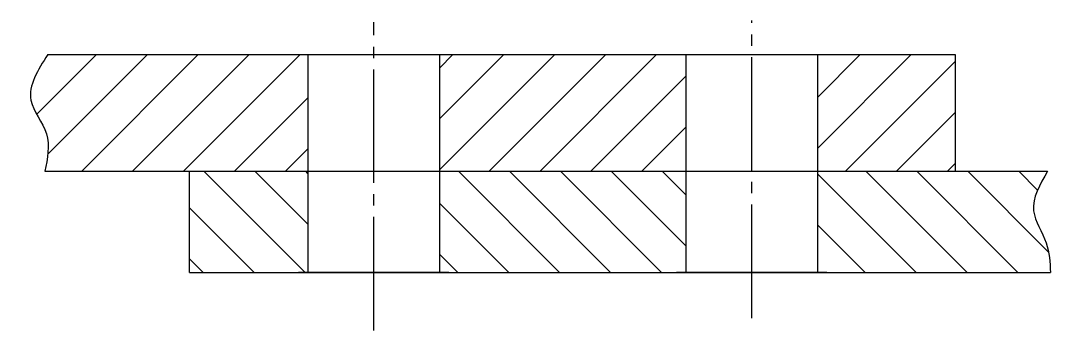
# Model space of a CAD drawing. Header units: millimetres. Extents: x 904 to 1176, y 487 to 569.
import ezdxf

# ---------------------------------------------------------------- set-up
doc = ezdxf.new("R2010")
doc.units = ezdxf.units.MM
doc.linetypes.add('CENTER', pattern=[50.8, 31.75, -6.35, 6.35, -6.35])
doc.linetypes.add('EB_DASHDOT', pattern=[39, 30, -3, 3, -3])
for name, color, linetype in [('点画线', 1, 'CENTER'), ('粗实线', 7, 'Continuous'), ('细实线', 5, 'Continuous')]:
    doc.layers.add(name, color=color, linetype=linetype)

msp = doc.modelspace()

# ---------------------------------------------------------------- hatches: boundary and pattern name
at = {"layer": '细实线'}
h = msp.add_hatch(dxfattribs=at)
h.set_pattern_fill('ANSI31', color=256, scale=3, style=0)
edge = h.paths.add_edge_path()
edge.add_line((979.86, 560.24), (911.06, 560.24))
edge.add_spline(control_points=[(911.06, 560.24), (908.46, 556.14), (903.87, 548.94), (912.31, 539.49), (910.99, 532.77), (910.32, 529.39)], knot_values=[0, 0, 0, 0, 12.880387, 22.637736, 32.530432, 32.530432, 32.530432, 32.530432], degree=3, periodic=0)
edge.add_line((910.32, 529.39), (979.86, 529.39))
edge.add_line((979.86, 529.39), (979.86, 560.24))
h.paths.add_polyline_path([(1079.86, 560.24), (1014.67, 560.24), (1014.67, 529.39), (1079.86, 529.39)])
h.paths.add_polyline_path([(1151.12, 560.24), (1114.67, 560.24), (1114.67, 529.39), (1151.12, 529.39)])
h = msp.add_hatch(dxfattribs=at)
h.set_pattern_fill('ANSI31', color=256, scale=3, angle=90, style=0)
h.paths.add_polyline_path([(979.86, 529.39), (948.55, 529.39), (948.55, 502.65), (979.86, 502.65)])
h.paths.add_polyline_path([(1079.86, 529.39), (1014.67, 529.39), (1014.67, 502.65), (1079.86, 502.65)])
edge = h.paths.add_edge_path()
edge.add_spline(control_points=[(1176.27, 502.65), (1176.15, 505.29), (1175.89, 510.99), (1169.74, 519.49), (1173.48, 525.89), (1175.53, 529.39)], knot_values=[0, 0, 0, 0, 7.886182, 17.013912, 28.087869, 28.087869, 28.087869, 28.087869], degree=3, periodic=0)
edge.add_line((1175.53, 529.39), (1114.67, 529.39))
edge.add_line((1114.67, 529.39), (1114.67, 502.65))
edge.add_line((1114.67, 502.65), (1117.18, 502.65))
edge.add_line((1117.18, 502.65), (1176.27, 502.65))

# ---------------------------------------------------------------- linework, layer by layer
at = {"layer": '点画线', "linetype": 'EB_DASHDOT', "lineweight": 25}
for p, q in [((997.27, 487.32), (997.27, 568.84)), ((1097.27, 490.58), (1097.27, 569.21))]:
    msp.add_line(p, q, dxfattribs=at)
at = {"layer": '粗实线'}
for p, q in [((911.06, 560.24), (1151.12, 560.24)), ((979.86, 560.24), (979.86, 502.65)), ((1014.67, 560.24), (1014.67, 502.65)), ((1079.86, 560.24), (1079.86, 502.65)), ((1114.67, 560.24), (1114.67, 502.65)), ((1151.12, 560.24), (1151.12, 529.39)), ((910.32, 529.39), (1175.53, 529.39)), ((948.55, 502.65), (948.55, 529.39)), ((948.55, 502.65), (1176.27, 502.65)), ((1017.18, 502.65), (977.35, 502.65)), ((1117.18, 502.65), (1077.35, 502.65))]:
    msp.add_line(p, q, dxfattribs=at)
for points, knots in [([(911.06, 560.24), (908.46, 556.14), (903.87, 548.94), (912.31, 539.49), (910.99, 532.77), (910.32, 529.39)], [0, 0, 0, 0, 12.880387, 22.637736, 32.530432, 32.530432, 32.530432, 32.530432]), ([(1175.53, 529.39), (1173.48, 525.89), (1169.74, 519.49), (1175.89, 510.99), (1176.15, 505.29), (1176.27, 502.65)], [0, 0, 0, 0, 11.073957, 20.201687, 28.087869, 28.087869, 28.087869, 28.087869])]:
    msp.add_open_spline(points, degree=3, knots=knots, dxfattribs=at)

doc.saveas('drawing.dxf')
